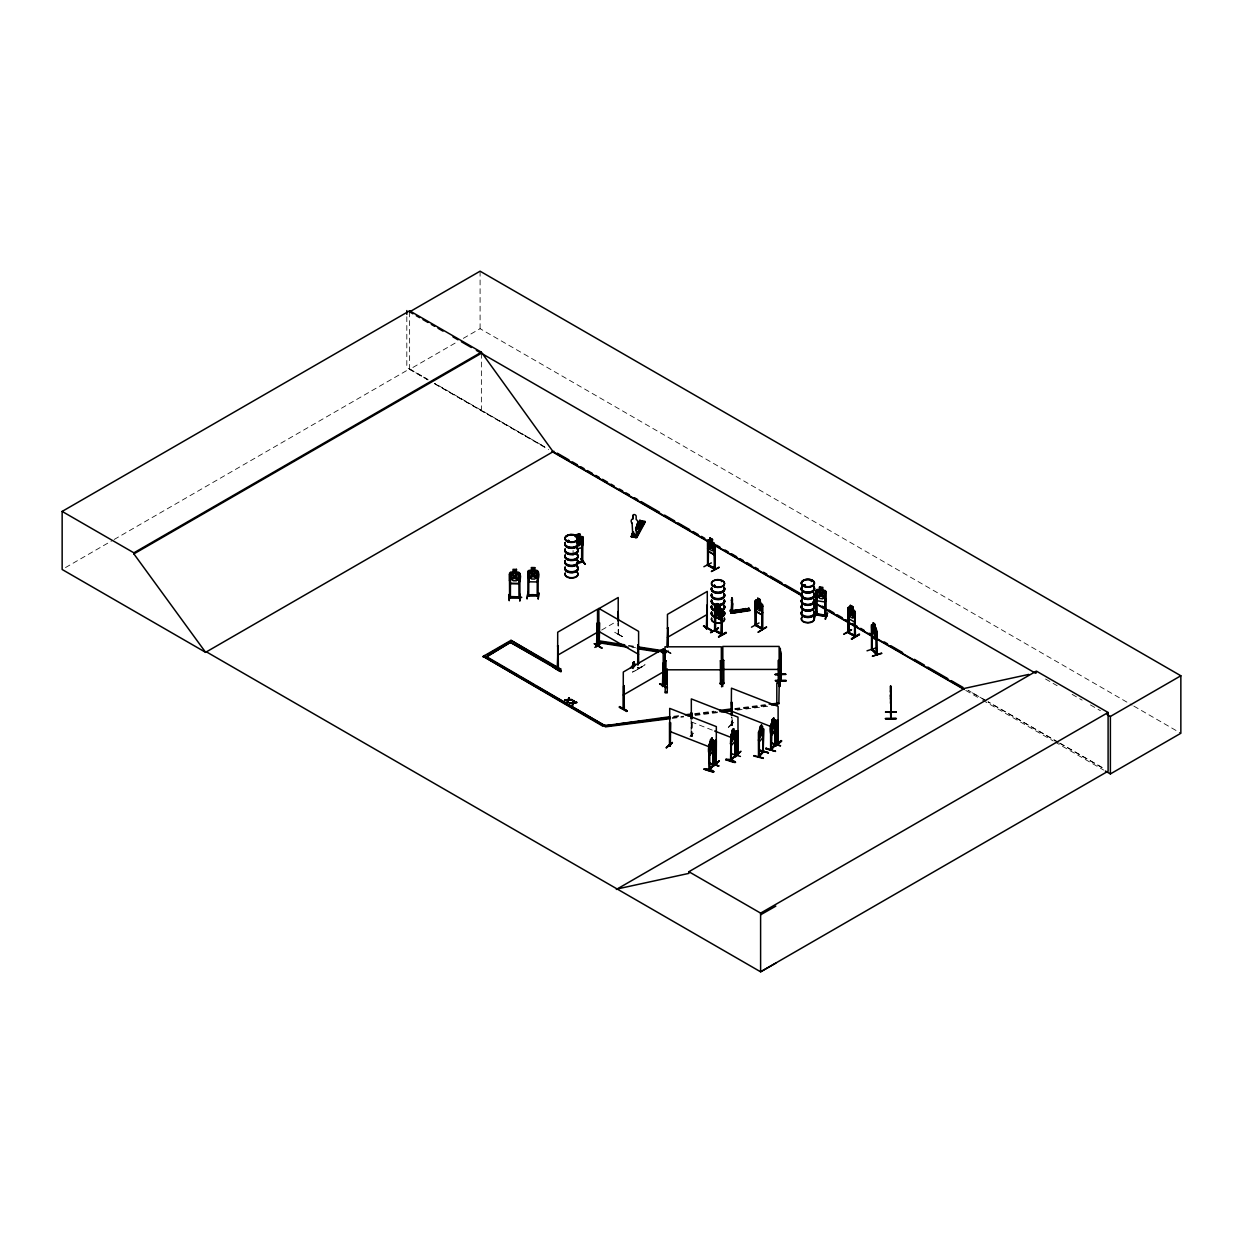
<?xml version="1.0" encoding="UTF-8"?>
<svg xmlns="http://www.w3.org/2000/svg" width="1243" height="1243" viewBox="0 0 1243 1243"><rect width="100%" height="100%" fill="white"/><g stroke="black" fill="none" stroke-linecap="round" stroke-linejoin="round"><path stroke-width="0.75" stroke-dasharray="5 3.75" d="M691.124 718.609L691.155 736.151C689.881 734.551 693.749 735.965 691.232 735.017M732.034 717.382L732.127 725.632L732.251 717.195M667.584 651.985L670.63 653.647M670.956 653.072L664.974 649.576M638.607 667.429L638.684 668.408L637.923 667.973C637.892 665.735 638.762 669.402 638.28 667.709M637.597 667.242L638.607 668.33M728.243 727.606L734.116 722.525M668.128 650.229L668.206 650.99M693.594 733.168L688.078 738.373M691.869 736.369L692.118 720.583M732.345 725.43L731.195 725.337L731.459 716.9M732.127 724.793L731.459 724.234L732.236 724.56M614.679 632.267L622.339 636.54L614.834 632.19M618.486 634.614L617.895 622.743M642.693 666.543C610.546 684.582 666.497 651.845 635.251 670.832M65.506 567.569L112.476 540.441M114.154 539.478L409.631 368.876L427.98 379.472M409.631 311.869L409.631 369.357L456.616 342.245M463.313 338.36L480.093 328.68L1132.109 705.123M601.628 630.061L614.912 622.401M691.947 735.576L691.947 736.415L691.916 720.754M618.237 634.8L618.222 622.541M731.894 724.778L731.894 725.617M691.232 735.856L692.118 736.167M673.659 716.263L681.304 715.3M694.666 713.591L713.777 711.167M734.784 708.51L765.346 704.626M673.659 716.978L681.304 716.015M694.666 714.321L715.688 711.649M734.784 709.225L765.346 705.34M672.199 717.662L683.65 716.217M695.117 714.756L718.034 711.851M735.234 709.66L767.708 705.542M672.199 718.392L683.65 716.931M695.117 715.471L718.034 712.565M737.146 710.141L767.708 706.257M628.507 645.397L636.059 646.562M628.507 646.111L636.059 647.277M631.755 647.121L635.53 647.712M731.925 724.762L731.459 725.12M691.916 736.369L691.03 736.027L691.326 720.272M691.326 721.919L712.861 730.325M667.367 651.41L671.002 653.476M427.732 379.612L406.818 367.586L406.818 316.281M434.429 383.466L544.745 446.905L434.662 383.326M986.367 700.866L967.986 690.285L986.32 700.881M1058.244 742.195L988.045 701.813L1058.057 742.304M1059.906 743.143L1105.043 769.106M1133.802 706.086L1180.85 733.261M1045.534 679.004L1057.171 685.716M1072.134 694.355L1082.125 700.12M1090.437 704.921L1100.412 710.685M1059.72 743.252L1104.763 769.262M409.631 369.357L427.98 379.954M434.662 383.807L548.645 449.609M965.749 690.424L980.882 699.172M982.576 700.135L1053.209 740.921M1054.887 741.9L1103.66 770.054M618.517 634.583L618.486 622.696M622.168 636.525L614.648 632.361M731.599 724.265L731.568 725.135M573.085 550.478L573.085 558.138M481.367 353.276L481.367 410.765M480.093 271.192L480.093 328.68M733.743 722.401L727.839 727.528L733.696 722.447"/><path stroke-width="1.5" d="M780.293 661.866L780.34 660.297M890.625 697.991L890.61 699.265L890.749 694.433M890.718 689.181L890.734 693.578M780.293 655.123L780.293 650.384M780.247 656.428L780.464 665.766L780.355 663.638M890.765 698.473L890.641 703.476L890.765 701.347M780.418 657.811L780.48 654.129L780.449 655.636M890.703 695.521L890.765 691.823L890.749 693.345M780.449 656.926L780.418 658.106M890.749 694.635L890.718 695.645M730.48 759.877L731.412 759.457L730.511 759.924L731.412 760.343L731.257 735.11L732.096 733.261M730.977 760.825L730.993 737.223L730.884 760.809L735.685 755.464L735.188 754.532L734.784 755.946L735.25 730.713L730.993 734.458M735.685 754.625L730.558 760.716M759.038 755.806L758.883 757.111L763.668 751.704M763.249 752.186L763.59 728.74L763.109 752.279L762.627 726.487L758.401 732.251L758.494 757.003L763.668 750.865L762.782 751.347M775.446 745.194L771.017 750.042L771.126 726.456L770.971 750.104L771.468 748.737M732.407 604.688L732.282 611.805L732.624 604.486M633.712 664.927L633.806 661.898L635.189 665.642M730.433 610.903L731.148 612.581L731.133 610.546M731.925 610.36L731.133 610.127M780.231 650.151L780.355 656.04L780.433 653.041M730.76 610.266L731.878 610.453L731.661 602.202M731.443 601.084L731.863 597.992L731.459 600.633M732.702 603.694L732.484 604.502M509.49 574.561L510.453 574.577L509.49 574.561L509.599 597.836L509.614 596.656C513.514 596.36 534.801 597.79 509.599 597.805M509.552 580.714L509.552 573.054L510.655 572.06L518.719 572.184C521.889 574.592 520.242 580.434 518.751 583.666L510.609 583.542L509.552 580.636L510.702 583.449L518.673 583.495M508.946 594.558L509.242 600.711L509.459 594.154M509.537 596.702L519.931 597.091M516.466 569.387L513.017 569.341L513.126 572.262L511.386 573.178L511.386 578.461L513.126 580.745L516.358 580.792L518.098 578.554L518.098 573.287L516.358 572.308L516.482 569.325M518.875 574.701L519.838 574.717L518.875 574.701L518.984 597.976L518.999 596.826M518.751 583.666L519.823 580.792M519.807 600.866L520.102 594.294L519.869 600.431M519.9 600.789L520.18 594.698M527.887 572.837L528.834 572.852L527.887 572.837L527.871 596.096L528.834 596.065M534.754 570.584L536.479 571.562L536.479 576.845L534.754 579.083L531.507 579.02L529.782 576.736L529.782 571.454L531.507 570.537L531.398 567.554L534.863 567.6L534.754 570.584L537.1 570.459C540.239 572.805 538.67 578.663 537.131 581.942L529.005 581.817L527.933 571.329L529.036 570.335L537.054 570.615L538.203 571.578L538.095 596.267L537.178 596.22L537.271 572.976L538.219 572.992L537.271 572.976M527.855 592.429L527.048 598.971L527.902 592.895M527.98 596.081L528.726 595.817M528.71 595.288L527.778 594.993M528.943 595.226C531.864 593.626 540.814 595.785 537.38 595.91M538.219 595.148L527.98 595.242M539.058 593.035L538.188 599.142L538.607 592.989M632.811 515.721L632.734 518.952L632.811 515.721A1.756 1.367 28.3 0 1 634.489 514.586A1.756 1.367 28.3 0 1 636.167 516.327L636.167 519.434A3.527 2.75 28.3 0 1 636.867 524.08L636.167 535.034M633.044 668.501L633.666 661.929L632.299 668.144L633.588 662.177L632.128 667.056M637.022 535.376L632.594 534.521L631.739 536.121L635.996 536.898L636.385 535.764L636.773 537.675L645.288 521.905L639.57 520.91M731.086 612.022L730.962 610.127M709.458 755.169L708.945 753.025L709.427 755.309L713.094 751.083L713.622 747.758M670.381 745.023C669.309 743.5 671.018 746.406 669.495 745.52L669.495 722.525L670.49 722.665L670.381 745.862L669.402 745.489M669.822 745.365L669.697 708.386L716.341 726.611L716.232 763.792L716.341 740.579L715.548 740.284L715.378 763.544C715.921 761.524 716.434 763.622 715.548 762.441M736.928 753.196L737.798 754.346L737.969 731.117L737.177 730.822L736.881 753.988L737.721 753.507M777.838 743.532L776.999 743.221L777.295 720.054L778.102 720.35L777.978 743.563L777.419 742.211M731.241 715.222L731.459 688.156L778.102 706.381L778.18 743.392L777.108 743.252L777.295 742.211M633.433 534.443C636.028 533.061 632.578 534.49 634.194 534.754M634.194 534.397C634.443 529.673 632.469 541.901 634.629 534.133M581.879 538.98L582.765 538.763L581.74 538.794L581.631 561.805L582.827 561.789M577.234 563.11L582.765 561.758C579.44 558.76 587.753 562.411 577.094 562.908M704.082 769.168C709.769 767.149 722.82 776.269 704.082 769.168L713.482 771.95M704.315 768.811L713.715 771.639M725.71 759.722C730.589 757.205 745.101 767.133 725.726 759.644M763.342 758.012L753.926 755.589M763.326 758.416L753.693 755.977M766.061 748.581L775.508 751.44L766.092 748.193M775.461 751.036L765.828 748.939L766.092 748.177M780.418 680.17L780.464 656.009M780.355 680.636L780.464 679.859M890.578 713.016L891.184 718.438L890.78 692.087M891.06 712.954L890.563 685.918L890.641 692.102L890.734 687.907M890.594 712.488L890.765 718.407L891.122 716.947M566.994 540.736L568.999 540.891M574.981 536.246L575.664 536.774M714.507 586.028C717.335 585.422 712.084 586.074 714.321 586.012M721.872 581.056L721.375 581.615M803.227 585.639A6.603 3.807 0 0 1 806.179 579.269A6.603 3.807 0 0 1 814.258 583.946A6.603 3.807 0 0 1 803.227 585.639L805.417 585.5M812.316 581.149L811.182 581.242L812.223 581.289M811.524 581.165L811.617 581.569M740.89 610.173L742.351 610.251M741.869 610.624L742.071 609.629M631.972 667.615L633.542 662.099M553.321 667.227C569.232 678.321 556.88 664.772 553.321 667.258M560.826 671.515L553.679 666.916L561.246 671.298M619.542 706.552L627.109 710.763L626.705 711.478L619.2 707.143L627.094 710.778M627.047 711.198L619.496 706.956M666.077 651.146L663.109 649.359M663.42 649.157L665.906 650.571M637.737 526.799L638.063 526.504M891.169 718.376L890.718 689.834M771.219 734.939C769.215 730.34 770.085 720.52 775.321 720.039L775.244 745.272L775.399 721.639L775.725 744.806L775.772 743.827L774.917 744.2M775.352 743.796L770.644 749.995L770.582 725.228L772.26 722.54L772.105 719.635L771.468 749.576M867.024 650.804L876.222 647.883M578.026 548.614L581.817 547.759L582.858 544.605L582.858 537.007L579.564 536.914M711.074 545.009L713.373 543.781L711.819 546.143L713.435 550.431L711.322 546.469C710.406 550.354 707.438 547.2 710.81 545.537L709.271 541.42L711.214 545.009M718.205 610.531L720.52 609.288L718.951 611.649L720.583 615.938L718.454 611.976C717.491 615.829 714.585 612.752 717.941 611.059L716.388 606.941L718.376 610.624M758.758 604.999L761.027 603.865L759.473 606.227L760.965 610.499L758.976 606.553C758.168 610.422 755.029 607.361 758.448 605.621L756.925 601.503L758.945 605.263M713.979 554.564L714.803 552.296M714.88 552.249L714.041 554.689L708.292 551.364L707.609 548.07M761.773 614.726L762.612 612.395L761.695 614.772L755.946 611.447L755.185 608.2L756.024 611.401L761.71 614.601M854.329 621.966L855.246 619.589L854.407 621.92L848.565 618.641L847.897 615.347L848.565 618.641M567.927 699.949L567.911 702.248L568.688 699.902L571.858 699.964L568.688 700.384L568.781 699.498L571.858 699.498M572.759 705.045L573.52 702.699L576.705 702.295L573.52 703.181L572.759 705.045L572.774 702.746M568.797 697.727L569.387 698.55L568.797 697.727L568.035 700.042L564.804 699.98L568.035 699.56L567.321 701.907M572.168 704.703L573.644 700.524L573.629 702.777M573.644 700.524L572.883 702.839L569.651 703.258L572.883 702.357M568.781 699.98L569.387 698.069M573.52 703.181L574.235 700.866M532.998 573.8L536.044 571.454L533.837 574.67L536.137 578.057L533.154 575.26L530.139 577.964L532.408 574.623L530.248 571.36L533.092 573.613M537.054 581.848L538.328 579.083M820.97 593.455L824 591.388L821.872 594.325L824.125 597.899L821.203 594.822L818.282 597.153L820.489 594.092L818.376 590.549L821.079 593.191M826.207 599.312L825.026 602.016L826.098 599.281M817.086 591.87L816.076 591.932L817.086 591.87L817.102 615.083L815.983 614.12M819.494 589.71L819.494 586.882L822.85 587.38L822.711 590.363L824.389 591.544L824.389 596.826L822.711 598.846L819.572 598.38L817.894 595.863L817.894 590.58L819.572 589.897L819.603 586.991M825.057 601.954L817.179 600.789M826.067 591.792L825.026 590.534L817.179 589.446L816.107 590.301L816.154 615.005L816.247 590.285M814.631 617.631L817.241 611.774M825.166 593.284L826.191 593.222L825.166 593.284L825.259 616.357L825.259 593.082M816.294 613.871C819.774 613.731 839.382 618.175 816.169 614.726M817.195 614.042L816.962 615.083M825.026 590.534L826.175 591.777L825.958 616.466L826.3 615.394M825.492 619.325L827.589 612.908L825.01 618.859M751.471 627.171L759.007 622.976M843.795 634.21L851.579 629.704L844.168 634.008M602.28 642.74L594.807 647.417M718.376 628.29L710.639 632.469M713.7 764.802L708.852 770.178L709.318 768.858M708.883 769.386L713.684 764.585M709.691 769.013L709.411 769.401M711.99 741.108C712.581 732.64 710.561 744.635 713.016 739.709L713.218 765.284M709.411 770.24L713.995 764.989L713.653 741.869L713.171 765.408M730.573 760.638L730.962 734.38L730.511 743.64M734.784 755.946L735.281 732.391L735.607 755.558L730.573 759.799M762.829 751.223L763.109 752.279M770.644 749.156L775.741 744.759M599.452 622.759L599.219 645.956L599.452 622.759L598.52 622.51L598.582 646.142L598.784 608.386L638.607 631.382L638.607 663.824M717.102 606.46L714.647 606.056L714.616 630.729L715.58 630.03M715.611 615.596L715.44 630.527M721.406 633.728L722.261 633.837M722.307 634.707L721.266 634.489L721.624 611.354L722.369 634.785L714.943 630.543L721.546 633.712M666.497 747.835L672.385 742.397M672.37 742.755L666.574 747.463M714.243 569.061L714.461 545.848L715.222 569.278L714.243 568.222M664.772 680.76L664.943 686.928M722.727 686.556L722.665 680.465M755.977 624.856L755.138 624.374L756.241 624.67M756.148 625.493L755.48 602.109L755.977 625.68L755.635 624.266M755.34 600.649L755.48 625.105L762.876 629.378L762.239 628.119M848.037 631.413L848.86 632.734L848.783 617.351M847.897 632.516L855.495 636.571L854.749 613.141L854.485 636.369C857.111 634.396 851.408 635.561 848.596 632.283M632.05 523.35L632.112 523.225A3.527 2.75 28.3 0 1 632.811 518.828M631.708 536.79L632.205 533.263L632.594 534.521M631.739 536.121L632.594 533.325M633.619 531.957L630.978 536.665L635.981 537.535L635.002 537.364L642.786 524.919M635.593 528.493L639.85 520.304L644.62 521.811M636.4 527.079L639.85 520.304M632.734 534.552L632.112 523.225M635.996 530.652L641.217 521.19L635.67 530.404L640.875 520.957L639.85 520.755M635.033 537.38L641.932 524.795M635.359 537.256L643.905 521.314M635.67 537.489L642.476 524.872M636.105 537.582L644.884 521.205M557.346 668.206L557.812 668.314M557.346 669.045L558.107 645.645L558.371 668.874M624.235 707.935L623.225 708.184L624.328 708.728L623.97 685.592L623.908 708.557M662.705 685.748L663.203 685.095M667.444 646.842L667.444 614.399L707.283 591.404L707.283 628.461L706.397 628.538M715.222 616.202L719.915 608.091M871.467 649.53L876.766 654.735L876.564 653.818M871.871 649.965L872.011 648.582M876.237 654.206L876.548 631.102L877.123 654.595L876.16 654.238L876.175 653.305L877.045 653.709M851.564 612.457C852.465 608.713 855.386 611.913 852.092 613.42L853.723 617.709L851.61 613.747C850.802 617.616 847.648 614.555 851.082 612.815L849.559 608.697L851.517 612.379M568.937 540.783L567.134 541.031M714.352 585.065L713.529 585.857M715.331 585.888L714.507 585.204M803.848 585.033C802.139 586.851 807.391 585.717 804.392 584.909M720.691 614.85L719.479 616.404L717.18 615.083L715.952 612.115L717.102 603.616L719.557 605.046L720.722 609.552L720.691 614.85L719.495 616.388L717.195 615.083L715.968 612.115M639.85 527.607L639.213 526.364L637.861 526.877M731.008 612.675L749.576 609.893L749.809 610.655L731.257 613.265L749.715 610.08L731.148 613.001L730.371 609.956L732.313 609.831L730.433 610.111M731.164 613.063C730.247 611.276 734.023 610.779 733.09 612.659L732.251 609.691M748.83 608.448L730.356 610.95L749.094 609.07L748.876 608.309M748.97 608.775L730.402 611.307M709.691 769.774L709.629 744.573L710.359 739.865L712.037 738.124M709.427 769.635L708.79 745.474L711.99 738.264M710.67 740.082L711.617 739.01L710.67 741.014M709.365 746.686L709.365 770.225M709.365 755.138L713.14 751.129M732.096 730.433L733.665 728.662L732.034 730.433L732.143 733.292M709.411 763.124L718.811 765.906L709.163 762.984M709.427 769.029L713.606 764.865M734.722 741.62L731.055 745.847L730.464 743.532M759.395 756.536L759.24 731.35L759.97 726.642L761.555 724.871L762.285 733.184L760.032 738L759.24 736.633M758.991 733.463L758.883 757.049L758.883 734.054M772.105 719.635L773.799 717.895L773.736 720.878L774.84 719.619M740.44 756.443L730.791 753.522M758.556 739.803L759.038 742.087L762.705 737.86L763.233 734.535M771.173 735.079L774.886 730.9C777.667 720.676 771.53 741.558 770.582 732.78M758.883 756.272L762.782 751.58M768.423 752.683L758.774 750.244L768.236 752.885M666.077 683.137L664.896 683.153M720.381 660.779L721.344 660.996L720.381 660.779L720.505 684.054L721.344 683.992L721.344 646.811L665.005 646.811L664.896 683.992L665.114 682.873L666.077 683.774M721.313 684.007L721.422 682.904L720.272 683.386M722.727 682.811L723.861 683.013M779.221 683.65L779.128 646.438L722.804 646.438L722.913 683.681L723.861 683.619L723.752 660.406L722.804 660.406L723.752 660.406M872.337 626.892L871.545 626.519L872.073 650.042L872.337 636.463M876.16 653.398L872.384 649.343M527.933 571.407L531.522 570.475M558.371 667.973L557.812 669.154M597.495 645.412L596.516 646.469L597.261 623.038L596.78 646.624M707.251 628.445L707.018 605.232L706.77 628.756M670.49 722.665L670.132 745.847M691.124 718.609L691.326 712.892L692.118 718.734M691.916 717.071L692.118 713.187M666.093 747.742L671.95 742.677M732.034 702.606L731.241 702.295L732.034 715.533M713.404 765.766L719.324 760.716L713.466 765.828M713.404 766.247L719.324 761.073M736.881 753.957L738.062 754.113L737.969 717.149L691.326 698.908L691.326 718.423M735.033 756.769L740.937 751.254L735.499 756.909M776.999 743.19L778.087 743.33M781.086 740.533C762.643 756.816 794.277 730.402 775.648 746.173M871.529 624.949C878.739 623.147 879.345 648.613 872.058 635.748L871.576 624.825L871.498 649.592M805.215 585.671L804.578 585.002M707.609 540.612L708.432 540.037M714.725 606.009L715.517 605.45L714.725 606.133M757.717 601.161L757.717 598.147L760.157 599.561L761.229 609.412L760.001 610.966L757.717 609.645L756.49 606.677L756.49 601.394L757.717 600.975L756.039 600.012L755.185 600.618L755.262 625.322M847.897 607.889L848.705 607.314M713.591 765.439L713.622 740.175M664.896 683.774L665.968 683.774M665.86 684.007L665.968 660.779L665.005 660.779L665.968 660.779M720.272 682.935L720.505 684.023M722.696 682.562L723.752 683.401M778.211 682.547L779.237 682.562L778.864 703.895L776.813 703.895L776.813 682.842L778.864 682.842M779.097 682.795L778.102 682.811M640.829 520.786L637.675 525.758L639.896 520.786M510.407 597.805L510.453 574.577M519.931 597.93L519.823 573.241M527.887 594.993L527.98 596.112L538.219 595.987M598.908 622.914L598.971 645.909M617.895 620.894L618.222 611.463L618.486 620.847M598.675 645.739L598.303 608.992L618.222 597.495L618.159 621.034M558.371 645.801L557.439 646.034M594.123 643.688L601.612 647.929M599.281 645.35L598.52 644.697M637.675 663.591L637.923 644.977L638.358 663.98M667.196 646.686L667.864 627.824L668.128 646.438M668.128 627.979L667.196 628.228M714.943 607.547L715.005 630.512M715.517 605.45L722.121 610.204L722.121 634.94L714.725 630.76M721.251 608.713L719.573 607.858L722.09 610.235L721.173 608.759M721.36 634.598L721.624 611.354M722.292 611.742L721.36 611.509M715.486 616.839L714.741 613.591L715.548 616.777L721.22 620.008M703.476 626.115L711.4 630.154L703.88 625.866M707.096 627.342L706.273 628.663M706.35 628.616L707.018 605.232M710.918 632.625L718.019 628.166M710.608 632.501L718.438 627.933M623.97 685.592L624.235 685.748M663.203 685.934L662.457 686.385L663.125 662.985L663.389 686.229L662.379 685.592M624.048 708.541L623.225 709.023L623.302 672.012L663.125 649.017L663.467 686.089L662.643 686.571L663.389 663.14M715.688 630.372L722.385 633.914M718.578 636.587L726.005 632.283M726.363 632.873L718.532 637.022L725.959 632.687M665.891 687.472L659.986 683.634M659.691 683.759L667.507 687.923M206.524 651.907L205.716 652.389L62.15 569.496L62.15 511.417L409.631 310.797L481.367 352.204L553.104 451.706L709.007 541.715M409.631 310.797L409.631 311.869L480.093 271.192L1180.85 675.772L1180.85 733.261L1110.387 773.938L1105.353 771.017M62.15 511.417L133.887 552.824L481.367 352.204M775.818 963.139L760.607 971.808L206.431 651.86L205.608 652.326L133.887 553.896L481.367 353.276M205.608 652.326L553.912 451.24M483.201 657.096L484.661 655.543L604.471 725.43L603.01 726.269L483.201 656.382L510.997 640.331L560.795 669.076L559.334 670.63L509.552 641.885L487.971 654.346M486.106 657.096L510.997 642.01L486.106 657.096L484.661 656.257M709.986 538.095L708.836 546.594L710.064 549.561L712.348 550.882L713.575 549.328L713.575 544.046L712.348 542.399L712.519 539.462L709.986 538.095L712.519 539.462M707.826 542.026L708.324 565.596L707.485 564.291L708.199 564.726M714.104 543.207L714.958 569.434L714.88 544.698L714.104 543.207L708.308 539.959L707.531 540.534L707.562 565.254L714.725 569.387M711.353 562.893L703.88 566.73M708.324 565.006L715.222 568.439M557.703 655.201L597.526 632.205M718.92 567.196L711.353 571.516L719.231 567.445M509.552 641.885L559.334 669.915L560.795 669.076M717.195 603.756L719.65 604.984L719.479 607.92L720.691 609.567M667.444 637.395L707.283 614.399M633.712 665.611L630.527 667.662M756.039 600.012L762.612 604.797L762.612 629.517L755.216 625.26M760.079 602.435L762.456 604.828L762.379 629.471M762.891 629.331L761.757 629.082L762.114 605.947M762.798 606.335L761.866 606.087M623.302 695.008L663.125 672.012M762.751 628.414L755.977 625.089L762.379 628.632M761.897 629.16L762.114 613.607M766.574 627.295C754.967 633.402 755.169 634.722 766.496 626.814M483.201 656.382L603.01 725.555L604.471 724.716M850.352 608.169L849.124 608.588L849.124 613.871L850.352 616.839L852.636 618.159L853.863 616.606L852.636 606.848M852.791 606.755L850.259 605.388L850.259 608.215L850.352 605.341L852.791 606.755L852.791 609.583M848.223 632.314L847.85 609.458L848.783 609.691M847.85 632.532L847.819 607.811L848.674 607.206L854.376 610.499M847.85 632.454L855.168 636.665L855.246 611.991L854.298 610.546M855.417 613.529L854.485 613.281M848.783 632.687L848.518 609.847M854.423 636.323L855.433 636.494M852.045 639.011C874.901 624.654 835.218 647.96 859.503 634.676M851.641 638.793L859.162 634.396M616.342 889.46L964.646 688.358L1028.816 674.405M617.149 888.978L688.886 873.378L688.886 871.716L1036.367 671.096L1108.103 712.503L1108.103 771.188L760.607 971.808L760.607 913.123L1108.103 712.503M1036.367 672.758L1035.559 673.24L476.364 350.386M1107.062 714.523L1110.387 716.45L1180.85 675.772M760.607 914.801L775.818 906.131M567.569 541L568.688 541.031M804.035 585.562L804.874 585.873M804.718 585.826L804.749 585.033M741.294 609.629L741.108 610.499M741.139 609.862L742.071 609.8M826.051 615.596L817.195 614.275M826.207 616.435L815.983 614.959M639.648 527.498L637.814 527.327M597.153 646.065L597.261 623.038M623.613 709.131L623.566 686.136M874.932 627.311L875.041 624.452L873.207 622.759L872.4 631.087L874.886 635.841L875.74 629.16L875.103 628.352L874.186 629.999L872.85 626.021L873.845 630.294L872.695 632.423L873.27 633.091L874.217 631.289L875.709 635.53L874.559 631.04L875.678 629.005L874.886 624.514L873.27 622.898M876.066 628.43L876.564 654.657M871.576 632.407L872.104 635.763M877.03 631.584L876.237 631.211M881.536 653.072L872.353 656.211L881.8 653.445M665.968 684.038L665.129 684.023M576.581 537.644L576.488 534.739L579.673 533.962L579.72 536.852M579.72 534.024L576.488 534.739M576.628 538.639L580.73 537.535L578.71 541.28C583.122 543.735 579.254 546.205 578.073 542.041M576.628 543.921L579.611 543.191L579.611 537.924L578.166 540.689M576.628 546.19L579.611 545.459L581.211 542.803L581.211 537.535L579.611 536.976L579.673 533.962M585.375 564.275L581.273 558.697M577.094 562.318L581.786 561.401L577.234 562.504M638.312 526.644L639.213 526.597M632.765 666.636L633.666 666.434M715.968 606.833L717.18 606.6L717.195 603.57M644.837 521.656L636.338 537.427M631.289 536.525L632.267 536.712M721.546 633.464L721.593 634.303M707.749 564.136L707.951 564.198M848.037 632.252L854.858 635.313M854.796 636.121L854.749 613.141M777.838 742.692L777.155 742.444M737.721 754.299L737.177 730.822M716.092 763.761L716.015 763.746M732.422 599.048L732.003 597.712M732.422 599.312L732.422 601.379M731.148 610.344L731.739 602.808M730.558 611.68L747.261 609.334M564.804 699.98L571.858 699.964M564.804 700.462L567.927 700.431M573.629 702.295L576.705 702.295M569.651 702.777L576.705 702.761M569.651 703.258L572.774 703.227M670.288 718.625L605.341 726.875L604.89 725.71L669.837 716.745M685.126 714.803L690.859 714.088M719.511 710.452L730.962 708.992M769.168 704.144L778.864 703.165M604.89 725.71L612.535 724.747M616.357 724.265L624.002 723.286M627.808 722.804L631.63 722.323M637.364 721.593L641.186 721.111M646.919 720.381L652.653 719.65M656.475 719.169L662.193 718.438M666.015 717.957L669.837 717.475M687.037 715.284L690.859 714.803M725.244 710.437L730.962 709.706M604.89 724.995L605.341 726.145L670.288 717.91M687.472 715.719L691.294 715.238M719.946 711.602L731.412 710.141M771.53 705.061L777.248 705.045L776.813 703.895M721.857 712.084L731.412 710.872M721.235 683.184L720.505 683.215M582.004 561.976L581.74 538.794M509.614 597.526L519.838 597.712M710.98 630.387L703.569 625.99M714.616 629.89L715.44 630.294M707.951 565.037L715.207 568.362M708.199 565.565L708.51 548.163M780.449 655.884L780.278 648.209L780.899 680.744L780.464 679.486M780.464 657.702L780.247 661.074L780.34 657.64M775.244 674.561L785.809 674.467M775.244 674.7L785.809 674.141L775.244 674.219M775.383 680.372L785.933 680.294M785.949 680.978L775.383 680.776L785.949 681.04M890.61 690.751L890.625 692.708M890.532 695.334L890.61 696.997M896.11 712.161L885.544 712.255L896.094 711.959M896.11 711.851L885.544 711.928M885.684 718.842C918.22 718.081 863.279 718.532 896.234 718.703M778.289 683.681L778.18 660.421L779.128 660.406M721.997 680.822L721.577 686.851M779.423 686.493L779.206 679.983L779.345 686.447M722.804 669.433L779.128 669.433M665.005 669.806L721.344 669.806M665.207 692.133L667.258 692.133M531.507 567.709L534.754 567.756M733.619 731.63L733.572 728.631L734.302 736.944L732.034 741.76L731.257 740.377M711.882 741.077L712.674 741.123L711.882 749.56L710.406 751.223L709.629 749.855M568.284 540.161L569.045 540.736M804.563 585.158L803.708 585.313M871.965 649.141L876.766 653.896M633.712 662.239L634.831 665.067M581.227 558.651L584.894 563.965M598.271 640.72L624.716 644.806M637.954 646.857L666.279 651.239M598.271 641.435L602.047 642.025M605.823 642.6L611.494 643.486M615.269 644.06L619.061 644.651M637.954 647.572L651.177 649.623M654.952 650.198L658.728 650.788M662.503 651.379L666.279 651.954M597.743 641.854L626.084 646.251M637.41 647.991L665.751 652.389M597.743 642.584L627.964 647.261M637.41 648.722L658.2 651.938M661.975 652.513L665.751 653.103M632.205 534.754L637.255 535.671L637.255 534.164L636.851 535.298M715.704 763.264L716.341 763.575M770.909 742.755L780.573 745.707M780.355 745.878L770.955 743.112M758.494 739.88L758.945 742.055M758.774 749.762L768.438 752.714M708.79 753.072C707.764 749.545 708.93 739.942 713.575 740.269M709.209 763.342L718.827 765.937M780.884 680.201L780.713 651.736M715.331 631.133L715.362 608.091M777.093 720.225L777.885 720.536M691.124 713.062L691.916 713.373M736.975 730.993L737.767 731.304M715.346 740.455L716.139 740.766M731.459 711.151L770.924 726.58M774.513 727.978L778.102 729.377M714.647 731.024L730.791 737.332M734.38 738.746L737.969 740.144M669.697 731.381L709.163 746.81M712.752 748.208L716.341 749.607M639.477 526.442L639.399 527.84L637.706 527.156M717.599 604.471L719.06 606.273L717.599 604.471L719.06 605.325M717.599 605.403L719.076 606.258M717.195 607.532L719.495 608.837L719.479 614.151L717.18 612.83L717.195 607.532L719.479 608.868M717.195 612.815L719.495 614.12M597.603 645.303L596.516 646.469M665.689 687.177L659.645 683.759M409.631 311.869L412.971 313.795M416.312 315.722L419.652 317.649M422.977 319.575L427.98 322.465M431.321 324.392L434.662 326.319M438.002 328.245L443.005 331.135M453.011 336.915L458.014 339.805M461.355 341.732L471.361 347.496M557.268 453.167L568.999 459.941M572.355 461.883L577.389 464.789M580.73 466.715L584.086 468.658M587.442 470.584L592.476 473.49M595.832 475.432L599.173 477.374M602.529 479.301L607.563 482.206M610.919 484.149L614.26 486.075M619.294 488.981L622.65 490.923M626.006 492.849L629.346 494.792M634.381 497.697L637.737 499.624M641.093 501.566L659.536 512.209M664.554 515.115L674.623 520.926M677.963 522.852L689.71 529.627M693.05 531.569L698.084 534.474M701.44 536.401L704.797 538.343M716.527 545.118L719.883 547.06M724.902 549.95L728.258 551.892M731.614 553.834L736.648 556.74M740.005 558.666L743.345 560.609M746.701 562.535L751.735 565.441M755.091 567.383L758.432 569.31M763.466 572.215L766.822 574.157M770.178 576.084L781.909 582.858M785.265 584.8L800.352 593.517M822.136 606.087L825.492 608.029M828.848 609.971L833.882 612.877M837.223 614.803L842.257 617.709M845.613 619.651L848.969 621.578M852.325 623.52L857.344 626.425M860.7 628.352L864.056 630.294M869.075 633.2L872.431 635.126M884.177 641.901L887.518 643.843M890.874 645.77L902.604 652.559M914.351 659.334L924.404 665.129M927.76 667.071L947.881 678.678M951.221 680.62L962.968 687.395M714.041 544.62L802.885 595.925M812.938 601.721L963.822 688.84M552.001 451.551L706.739 540.891M713.466 544.776L802.605 596.236M814.383 603.041L871.561 636.043M876.61 638.964L964.071 689.461M714.461 545.848L715.145 546.236L714.212 546.003M708.432 551.255L714.072 554.518M715.145 569.216L707.826 565.021L707.702 540.565M757.717 598.334L760.001 599.654M717.273 606.553L715.44 605.496L722.09 610.235M598.784 631.382L638.607 654.377M549.173 663.094L510.997 640.331M552.498 665.005L555.807 666.916M567.321 701.425L567.911 702.248M486.324 657.221L517.943 675.477M521.268 677.404L532.921 684.116M536.246 686.043L604.471 725.43M688.886 871.716L760.607 913.123M715.346 763.482L715.548 740.284M582.812 537.131L581.693 536.401L576.628 537.706L576.628 534.878M871.965 649.436L877.045 654.548M781.101 740.89L775.275 746.002M721.453 683.774L720.381 683.992M582.858 537.007L582.703 561.852M580.807 558.697L584.987 564.353M854.267 610.608L855.075 612.038M771.375 729.625L772.167 730.993L774.42 726.176L773.643 718.019M748.876 608.107L749.715 610.282M732.313 610.639L733.028 612.302M731.878 610.266L732.422 611.789M780.278 675.306L780.464 680.698M776.813 703.165L777.248 704.33M817.226 600.773L816.138 597.821L817.148 600.851M634.085 661.975L634.94 665.254M732.407 601.985L732.562 603.725M731.599 602.824L731.599 601.612M634.458 665.316L634.008 662.224L633.961 667.009M633.961 661.913L634.412 665.005M730.729 610.297L730.666 611.432M890.78 699.11L890.641 695.334M890.687 685.918L890.687 688.902M890.641 703.476L890.547 694.122M780.278 657.423L780.293 659.629M780.247 661.074L780.34 665.766M780.48 660.763L780.464 656.724M1110.387 716.45L1110.387 773.938M777.295 720.054L777.419 743.05M775.212 720.008L775.212 727.543M761.493 725.026L761.493 727.854M747.835 610.36L746.996 608.573M744.712 610.795L743.858 609.023M743.034 611.043L742.195 609.256M741.154 611.307L740.315 609.536M732.251 702.435L732.251 715.362M667.864 627.824L667.864 646.298M667.258 668.905L667.258 692.848L665.207 692.848L665.207 651.472M637.923 644.977L637.923 665.285M597.526 646.282L597.526 609.21L557.703 632.205L557.625 669.231M558.107 645.645L557.983 668.656M537.162 595.133L537.147 596.189M528.834 572.852L528.71 596.127M406.818 310.579L406.818 314.386M133.887 552.824L133.887 553.896M813.668 593.362A6.681 3.853 0 0 1 807.888 599.157A6.681 3.853 0 0 1 802.108 593.362M813.59 593.766A6.572 3.791 0 0 1 807.888 599.468A6.572 3.791 0 0 1 802.201 593.766M813.575 598.738A6.557 3.791 0 0 1 807.888 604.424A6.557 3.791 0 0 1 802.201 598.738M813.606 599.079A6.603 3.807 0 0 1 807.888 604.797A6.603 3.807 0 0 1 802.17 599.079M813.668 587.022A6.681 3.853 0 0 1 807.888 592.802A6.681 3.853 0 0 1 802.108 587.022M813.59 592.709A6.572 3.791 0 0 1 807.888 598.396A6.572 3.791 0 0 1 802.201 592.709M813.59 587.426A6.572 3.791 0 0 1 807.888 593.113A6.572 3.791 0 0 1 802.201 587.426M813.668 593.035A6.681 3.853 0 0 1 807.888 598.831A6.681 3.853 0 0 1 802.108 593.035M813.668 586.696A6.681 3.853 0 0 1 807.888 592.476A6.681 3.853 0 0 1 802.108 586.696M813.59 586.354A6.572 3.791 0 0 1 807.888 592.056A6.572 3.791 0 0 1 802.201 586.354M813.668 611.447A6.681 3.853 0 0 1 807.888 617.243A6.681 3.853 0 0 1 802.108 611.447M813.59 611.851A6.572 3.791 0 0 1 807.888 617.553A6.572 3.791 0 0 1 802.201 611.851M813.575 616.823A6.557 3.791 0 0 1 807.888 622.51A6.557 3.791 0 0 1 802.201 616.823M813.575 599.685A6.557 3.791 0 0 1 807.888 605.357A6.557 3.791 0 0 1 802.201 599.685M813.606 617.165A6.603 3.807 0 0 1 807.888 622.883A6.603 3.807 0 0 1 802.17 617.165M813.606 599.328A6.603 3.807 0 0 1 807.888 605.046A6.603 3.807 0 0 1 802.17 599.328M813.668 605.108A6.681 3.853 0 0 1 807.888 610.888A6.681 3.853 0 0 1 802.108 605.108M813.59 610.795A6.572 3.791 0 0 1 807.888 616.481A6.572 3.791 0 0 1 802.201 610.795M813.59 605.512A6.572 3.791 0 0 1 807.888 611.199A6.572 3.791 0 0 1 802.201 605.512M813.668 611.121A6.681 3.853 0 0 1 807.888 616.916A6.681 3.853 0 0 1 802.108 611.121M813.668 604.782A6.681 3.853 0 0 1 807.888 610.562A6.681 3.853 0 0 1 802.108 604.782M813.59 604.44A6.572 3.791 0 0 1 807.888 610.142A6.572 3.791 0 0 1 802.201 604.44M724.327 599.856A6.541 3.776 0 0 1 718.003 604.611A6.541 3.776 0 0 1 711.68 599.856A6.603 3.807 0 0 0 718.003 604.797A6.603 3.807 0 0 0 724.374 599.996M724.358 588.545A6.572 3.791 0 0 1 718.003 593.331A6.572 3.791 0 0 1 711.649 588.545M724.358 587.488A6.572 3.791 0 0 1 718.003 592.258A6.572 3.791 0 0 1 711.649 587.488M724.358 594.9A6.572 3.791 0 0 1 718.003 599.67A6.572 3.791 0 0 1 711.649 594.9M723.783 593.579A6.681 3.853 0 0 1 718.874 599.328A6.681 3.853 0 0 1 711.555 594.511M723.783 593.253A6.681 3.853 0 0 1 718.874 599.002A6.681 3.853 0 0 1 711.555 594.185M724.358 593.828A6.588 3.807 0 0 1 718.003 598.613A6.588 3.807 0 0 1 711.633 593.828M723.783 587.24A6.681 3.853 0 0 1 718.874 592.989A6.681 3.853 0 0 1 711.555 588.172M723.783 586.914A6.681 3.853 0 0 1 718.874 592.662A6.681 3.853 0 0 1 711.555 587.846M724.343 600.26A6.557 3.791 0 0 1 719.697 604.89M718.003 605.03A6.557 3.791 0 0 1 711.664 600.26M724.374 618.082A6.603 3.807 0 0 1 718.003 622.883A6.603 3.807 0 0 1 711.633 618.082M724.358 606.631A6.572 3.791 0 0 1 721.282 610.903M714.709 610.903A6.572 3.791 0 0 1 711.649 606.631M724.358 605.574A6.572 3.791 0 0 1 721.282 609.847M714.709 609.847A6.572 3.791 0 0 1 711.649 605.574M724.358 612.985A6.572 3.791 0 0 1 721.282 617.243M719.697 617.631A6.572 3.791 0 0 1 711.649 612.985M723.783 611.665A6.681 3.853 0 0 1 721.344 616.932M719.728 617.32A6.681 3.853 0 0 1 716.279 617.32M714.663 616.932A6.681 3.853 0 0 1 711.555 612.597M723.783 611.338A6.681 3.853 0 0 1 721.344 616.606M714.663 616.606A6.681 3.853 0 0 1 711.555 612.271M724.358 611.913A6.588 3.807 0 0 1 721.297 616.186M714.709 616.186A6.588 3.807 0 0 1 711.633 611.913M723.783 605.325A6.681 3.853 0 0 1 721.344 610.593M714.663 610.593A6.681 3.853 0 0 1 711.555 606.258M723.783 604.999A6.681 3.853 0 0 1 721.344 610.266M714.663 610.266A6.681 3.853 0 0 1 711.555 605.931M724.374 618.299A6.603 3.807 0 0 1 718.003 623.085A6.603 3.807 0 0 1 711.633 618.299M577.172 553.974A6.541 3.776 0 0 1 572.355 559.614A6.541 3.776 0 0 1 565.177 554.891M577.218 542.663A6.588 3.807 0 0 1 572.37 548.334A6.588 3.807 0 0 1 565.145 543.579M577.203 541.606A6.572 3.791 0 0 1 572.37 547.262A6.572 3.791 0 0 1 565.161 542.523M577.203 549.018A6.572 3.791 0 0 1 572.37 554.673A6.572 3.791 0 0 1 565.161 549.934M577.296 548.614A6.681 3.853 0 0 1 572.386 554.362A6.681 3.853 0 0 1 565.052 549.546M577.296 548.287A6.681 3.853 0 0 1 572.386 554.036A6.681 3.853 0 0 1 565.052 549.22M577.296 542.274A6.681 3.853 0 0 1 572.386 548.023A6.681 3.853 0 0 1 565.052 543.207M577.296 541.948A6.681 3.853 0 0 1 572.386 547.697A6.681 3.853 0 0 1 565.052 542.88M577.218 547.945A6.588 3.807 0 0 1 572.37 553.617A6.588 3.807 0 0 1 565.145 548.862M577.203 554.347A6.572 3.791 0 0 1 572.37 560.003A6.572 3.791 0 0 1 565.161 555.264M577.218 554.58A6.603 3.807 0 0 1 572.37 560.267A6.603 3.807 0 0 1 565.13 555.497M577.203 559.692A6.572 3.791 0 0 1 572.37 565.347A6.572 3.791 0 0 1 565.161 560.609M577.203 567.103A6.572 3.791 0 0 1 572.37 572.759A6.572 3.791 0 0 1 565.161 568.02M577.296 566.699A6.681 3.853 0 0 1 572.386 572.448A6.681 3.853 0 0 1 565.052 567.631M577.296 566.373A6.681 3.853 0 0 1 572.386 572.122A6.681 3.853 0 0 1 565.052 567.305M577.203 566.031A6.572 3.791 0 0 1 572.37 571.702A6.572 3.791 0 0 1 565.161 566.948M577.296 560.36A6.681 3.853 0 0 1 572.386 566.109A6.681 3.853 0 0 1 565.052 561.292M577.296 560.034A6.681 3.853 0 0 1 572.386 565.783A6.681 3.853 0 0 1 565.052 560.966M577.203 560.748A6.572 3.791 0 0 1 572.37 566.42A6.572 3.791 0 0 1 565.161 561.665M577.203 572.433A6.572 3.791 0 0 1 572.37 578.088A6.572 3.791 0 0 1 565.161 573.349M577.172 572.06A6.541 3.776 0 0 1 572.355 577.7A6.541 3.776 0 0 1 565.177 572.976M577.203 554.906A6.572 3.791 0 0 1 573.209 560.469A6.572 3.791 0 0 1 564.928 556.802M709.971 744.371L710.965 746.499L709.924 751.021L711.276 746.748L712.659 747.944L711.617 745.738L712.612 741.387L711.307 745.443L709.971 744.371M731.599 734.908L732.593 737.037L731.552 741.558L732.904 737.27L734.271 738.482L733.246 736.276L734.24 731.925L732.935 735.98L731.599 734.908M759.582 731.148L760.576 733.277L759.535 737.798L760.902 733.525L762.27 734.722L761.229 732.515L762.223 728.165L760.918 732.22L759.582 731.148M771.717 724.141L772.711 726.269L771.67 730.791L773.037 726.518L774.405 727.714L773.364 725.508L774.358 721.158L773.053 725.213L771.717 724.141M735.141 738.264L734.753 741.667L735.141 738.264M669.402 744.65L670.334 745.039L669.511 744.712M594.636 643.796L602.14 648.209L594.62 643.843M725.943 759.349L735.374 762.208L725.928 759.395M517.772 579.673L516.668 579.751L514.757 576.985L511.759 579.689L514.027 576.348L511.852 573.085L514.695 575.727L517.647 573.178L515.457 576.395L517.772 579.673M721.997 617.771L721.142 620.226L721.997 617.88M711.882 742.009L710.406 743.671L710.406 748.954L711.882 747.292L711.882 742.009M733.246 729.548L732.298 731.552L733.246 729.548M733.51 732.547L732.034 734.209L732.034 739.492L733.51 737.829L733.51 732.547M761.244 725.788L760.296 727.792L761.244 725.788M761.493 728.786L760.032 730.449L760.032 735.732L761.493 734.069L761.493 728.786M773.379 718.78L772.431 720.8L773.379 718.78M773.643 721.779L772.167 723.442L772.167 728.724L773.643 727.062L773.643 721.779M579.083 534.739L577.172 536.153L579.083 534.739M534.164 568.222L532.097 568.191L532.097 569.139L534.164 569.17L534.164 568.222M515.783 569.947L513.701 569.915L513.701 570.863L515.783 570.894L515.783 569.947M534.754 571.531L531.507 571.485L531.507 576.768L534.754 576.814L534.754 571.531M516.358 573.256L513.126 573.209L513.126 578.492L516.358 578.539L516.358 573.256M822.151 587.908L820.131 587.613L820.131 588.561L822.151 588.856L822.151 587.908M822.711 591.295L819.572 590.829L819.572 596.112L822.711 596.578L822.711 591.295M644.029 522.806L638.98 521.905L644.029 522.806M643.439 523.878L638.405 522.977L643.439 523.878M642.584 525.478L637.535 524.577L642.584 525.478M641.808 526.892L636.773 525.991L641.808 526.892M640.953 528.493L635.903 527.591L640.953 528.493M779.781 680.418L779.812 686.493L779.796 680.449M721.282 620.148L715.409 616.885L721.251 620.164M852.216 607.081L850.756 606.227L852.216 608.029L852.216 607.081M852.636 610.608L850.352 609.303L850.352 614.57L852.636 615.891L852.636 610.608M711.944 539.804L710.468 538.949L711.944 540.736L711.944 539.804M712.348 543.331L710.064 542.01L710.064 547.293L712.348 548.614L712.348 543.331M759.597 599.887L758.121 599.033L759.597 600.82L759.597 599.887M760.001 603.414L757.717 602.094L757.717 607.376L760.001 608.697L760.001 603.414M874.59 624.701L873.549 623.66L874.59 625.649L874.59 624.701M874.886 628.29L873.27 626.674L873.27 631.957L874.886 633.573L874.886 628.29M746.592 610.531L745.738 608.557L746.592 610.531M803.258 586.168A6.557 3.791 0 0 0 814.227 584.474A6.557 3.791 0 0 0 806.194 579.828A6.557 3.791 0 0 0 803.258 586.168M804.594 586.447A6.603 3.807 0 0 0 814.491 583.153A6.603 3.807 0 0 0 804.594 579.844A6.603 3.807 0 0 0 804.594 586.447M714.709 586.68A6.603 3.807 0 0 0 724.607 583.371A6.603 3.807 0 0 0 714.709 580.077A6.603 3.807 0 0 0 714.709 586.68M714.725 586.96A6.557 3.791 0 0 0 724.56 583.682A6.557 3.791 0 0 0 714.725 580.403A6.557 3.791 0 0 0 714.725 586.96M719.697 605.419A6.541 3.776 0 0 0 724.327 600.804A6.557 3.791 0 0 1 719.697 605.419M711.68 600.804A6.541 3.776 0 0 0 718.003 605.559A6.557 3.791 0 0 1 711.664 600.789M568.206 541.466A6.588 3.807 0 0 0 578.088 538.172A6.588 3.807 0 0 0 568.206 534.878A6.588 3.807 0 0 0 568.206 541.466M568.222 541.995A6.557 3.791 0 0 0 578.073 538.716A6.557 3.791 0 0 0 568.222 535.438A6.557 3.791 0 0 0 568.222 541.995M568.206 541.699A6.603 3.807 0 0 0 578.104 538.39A6.603 3.807 0 0 0 568.206 535.096A6.603 3.807 0 0 0 568.206 541.699"/></g></svg>
